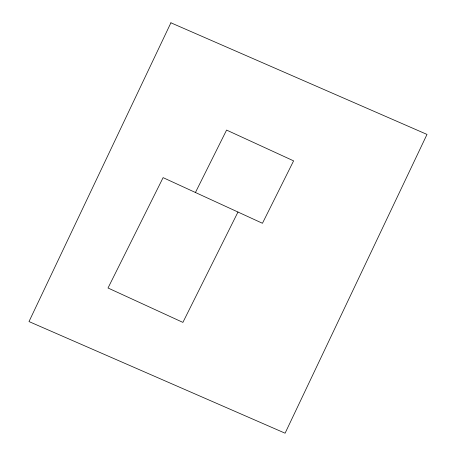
<?xml version="1.0" encoding="UTF-8"?>
<svg xmlns="http://www.w3.org/2000/svg" width="456" height="456" viewBox="0 0 456 456"><rect width="100%" height="100%" fill="white"/><g stroke="black" fill="none" stroke-linecap="round" stroke-linejoin="round"><path stroke-width="0.68" d="M195.436 192.495L226.586 130.08L293.607 160.865L262.451 223.28L163.105 177.64L108.015 287.998L182.89 322.392L237.975 212.034M170.903 22.8L29.002 321.571L285.091 433.2L426.998 134.423L170.903 22.8"/></g></svg>
